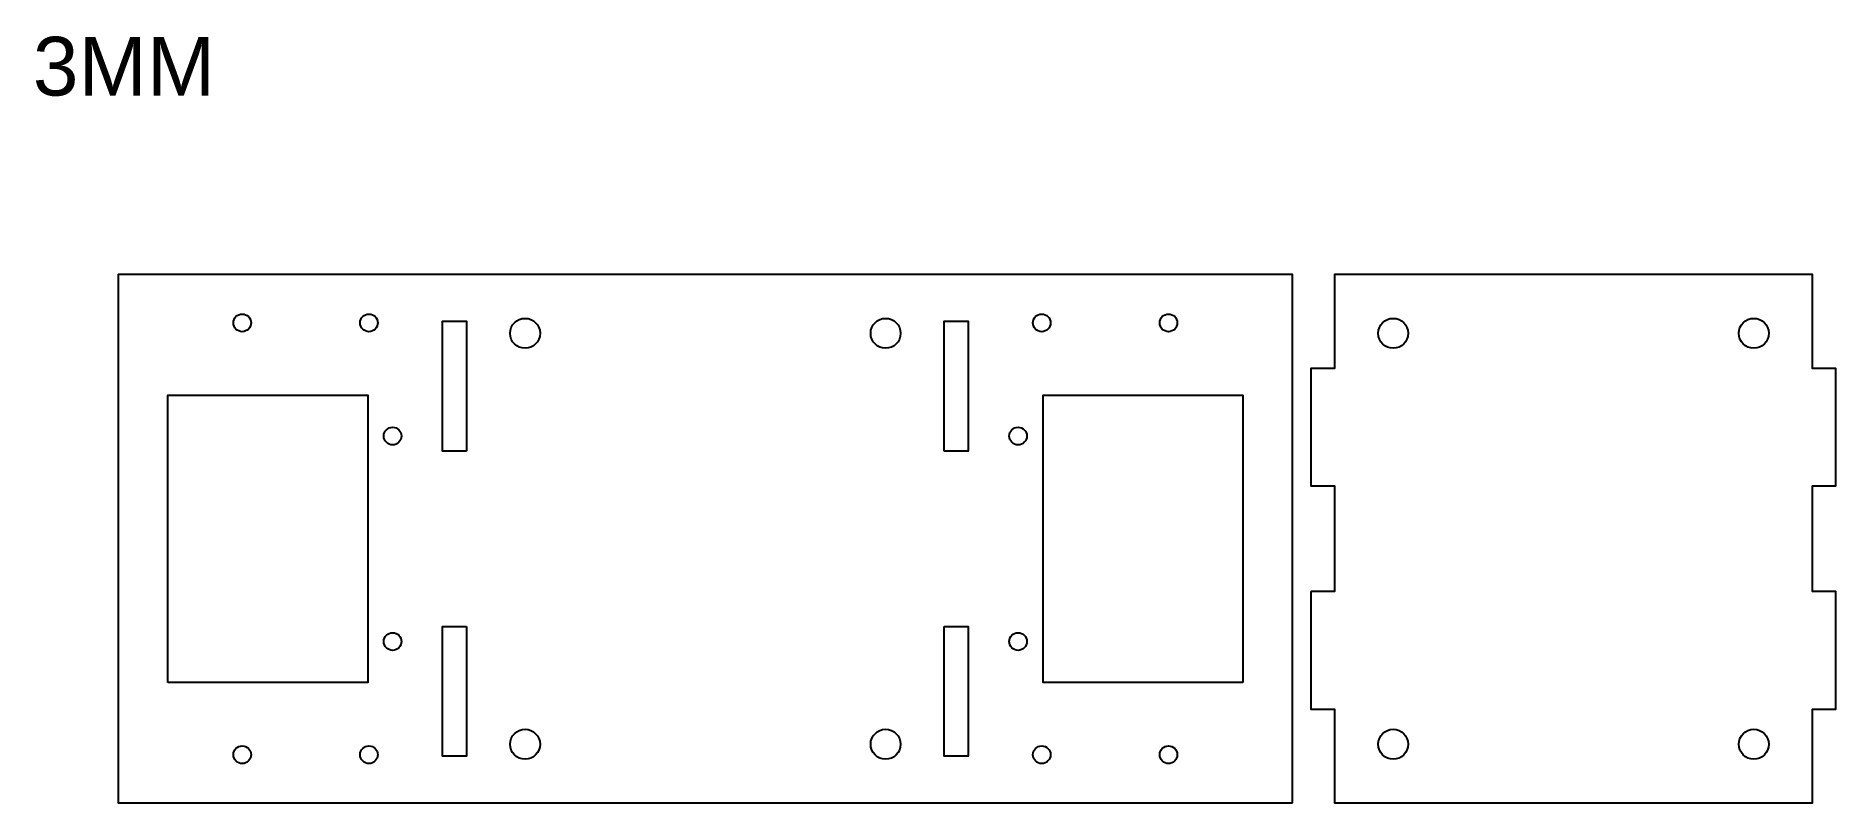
# Model space of a CAD drawing. Header units: millimetres. Extents: x -164 to 142, y -1 to 130.
import ezdxf

# ---------------------------------------------------------------- set-up
doc = ezdxf.new("R2010")
doc.units = ezdxf.units.MM
doc.layers.get('0').update_dxf_attribs({"true_color": 0x000000})
doc.layers.add('Default', color=7, linetype='Continuous', true_color=0x000000)
doc.styles.add('Millimeter Small', font='')
doc.styles.get('Millimeter Small').set_extended_font_data('Arial')

# ---------------------------------------------------------------- blocks, each defined once
blk = doc.blocks.new('Mid_part')
at = {"color": 0, "linetype": 'ByBlock', "lineweight": -2}
blk.add_lwpolyline([(-44.7, -9), (-44.7, -29), (-40.7, -29), (-40.7, -45), (40.7, -45), (40.7, -29), (44.7, -29), (44.7, -9), (40.7, -9), (40.7, 9), (44.7, 9), (44.7, 29), (40.7, 29), (40.7, 45), (-40.7, 45), (-40.7, 29), (-44.7, 29), (-44.7, 9), (-40.7, 9), (-40.7, -9)], close=True, dxfattribs=at)
for centre in [(-30.7, 35), (30.7, 35), (-30.7, -35), (30.7, -35)]:
    blk.add_circle(centre, 2.55, dxfattribs=at)
blk = doc.blocks.new('Base')
at = {"color": 0, "linetype": 'ByBlock', "lineweight": -2}
for points in [[(100, -45), (100, 45), (-100, 45), (-100, -45)], [(-40.65, 14.95), (-44.75, 14.95), (-44.75, 37.05), (-40.65, 37.05)], [(40.65, 14.95), (40.65, 37.05), (44.75, 37.05), (44.75, 14.95)], [(-91.5, -24.45), (-91.5, 24.45), (-57.5, 24.45), (-57.5, -24.45)], [(91.5, -24.45), (57.5, -24.45), (57.5, 24.45), (91.5, 24.45)], [(-40.65, -14.95), (-40.65, -37.05), (-44.75, -37.05), (-44.75, -14.95)], [(40.65, -14.95), (44.75, -14.95), (44.75, -37.05), (40.65, -37.05)]]:
    blk.add_lwpolyline(points, close=True, dxfattribs=at)
for centre, radius in [((-78.86, 36.78), 1.5), ((-57.28, 36.78), 1.5), ((-30.7, 35), 2.55), ((30.7, 35), 2.55), ((57.28, 36.78), 1.5), ((78.86, 36.78), 1.5), ((-53.25, 17.5), 1.5), ((53.25, 17.5), 1.5), ((-53.25, -17.5), 1.5), ((53.25, -17.5), 1.5), ((-30.7, -35), 2.55), ((30.7, -35), 2.55), ((-78.86, -36.78), 1.5), ((-57.28, -36.78), 1.5), ((57.28, -36.78), 1.5), ((78.86, -36.78), 1.5)]:
    blk.add_circle(centre, radius, dxfattribs=at)

msp = doc.modelspace()

# ---------------------------------------------------------------- block references
at = {"layer": 'Default'}
for name, p in [('Base', (-50.17, 44.15)), ('Mid_part', (97.65, 44.15))]:
    msp.add_blockref(name, p, dxfattribs=at)

# ---------------------------------------------------------------- texts
at = {"layer": 'Default', "insert": (-164.68, 129.65), "char_height": 10, "width": 79.6739, "attachment_point": 1, "style": 'Millimeter Small'}
msp.add_mtext('3MM', dxfattribs=at)

doc.saveas('drawing.dxf')
